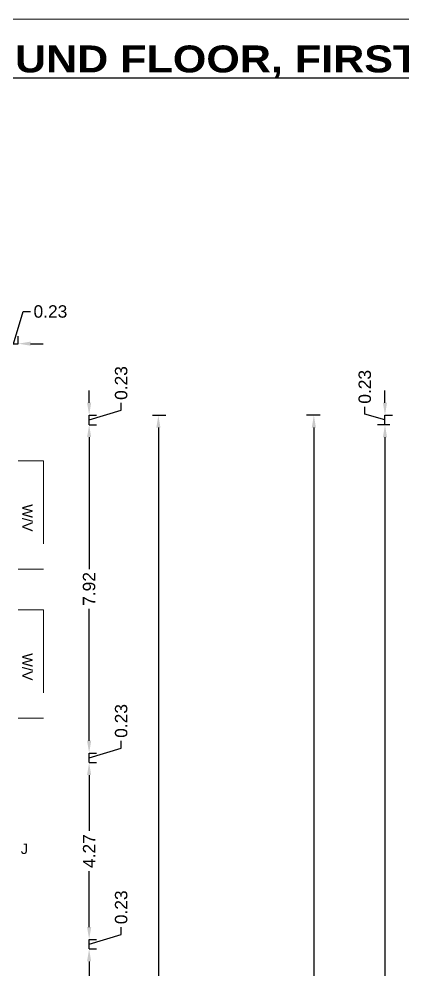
# Model space of a CAD drawing. Header units: metres. Extents: x -278 to 15491, y -352 to 277.
# Drawn here: x 15310.2 to 15319.47, y -271.93 to -248.99 of the extents above; entities that cross this region are included whole.
import ezdxf

# ---------------------------------------------------------------- set-up
doc = ezdxf.new("R2010")
doc.units = ezdxf.units.M
doc.header["$MEASUREMENT"] = 0
doc.linetypes.add('CABLIN', pattern=[0.35, 0.25, -0.1])
doc.layers.add('0 @ 1', color=7, linetype='Continuous')
doc.styles.add('56', font='')
doc.styles.get("Standard").update_dxf_attribs({"font": 'arial.ttf'})
doc.styles.get('56').set_extended_font_data('Arial Black')
doc.dimstyles.new('Annotative', dxfattribs={"dimscale": 0, "dimtxt": 0.3, "dimasz": 0.3, "dimexe": 0.18, "dimexo": 0.0625, "dimgap": 0.09, "dimtad": 0, "dimzin": 0, "dimdsep": 46, "dimtxsty": 'Standard', "dimcen": 0.09, "dimadec": 0, "dimazin": 0, "dimtfac": 1, "dimtofl": 0, "dimtmove": 0, "dimatfit": 3, "dimfxl": 0, "dimtolj": 1, "dimtzin": 0, "dimarcsym": 0})

# ---------------------------------------------------------------- blocks, each defined once
blk = doc.blocks.new('*D109')
at = {"color": 0, "lineweight": -2, "ltscale": 10}
for p, q in [((15310.07, -256.823), (15310.303, -256.048)), ((15310.303, -256.048), (15310.483, -256.048)), ((15309.956, -256.823), (15309.956, -256.643)), ((15310.185, -256.823), (15310.185, -256.643)), ((15309.656, -256.823), (15309.356, -256.823)), ((15309.956, -256.823), (15310.185, -256.823)), ((15310.485, -256.823), (15310.785, -256.823))]:
    blk.add_line(p, q, dxfattribs=at)
at = {"color": 0, "lineweight": 0, "ltscale": 10}
for points in [[(15309.656, -256.773), (15309.656, -256.873), (15309.956, -256.823)], [(15310.485, -256.773), (15310.485, -256.873), (15310.185, -256.823)]]:
    blk.add_solid(points, dxfattribs=at)
at = {"layer": 'Defpoints', "color": 0, "lineweight": 0, "ltscale": 10}
for p in [(15309.956, -256.823), (15310.185, -256.823), (15310.185, -256.823)]:
    blk.add_point(p, dxfattribs=at)
at = {"color": 0, "lineweight": 0, "ltscale": 10, "insert": (15310.962, -256.048), "char_height": 0.3, "attachment_point": 5}
blk.add_mtext('\\A1;0.23', dxfattribs=at)
blk = doc.blocks.new('*D119')
at = {"color": 0, "lineweight": -2, "ltscale": 10}
for p, q in [((15311.896, -271.426), (15312.076, -271.426)), ((15311.896, -271.726), (15311.896, -274.895)), ((15311.896, -279.021), (15311.896, -275.852)), ((15311.896, -279.321), (15312.076, -279.321))]:
    blk.add_line(p, q, dxfattribs=at)
at = {"color": 0, "lineweight": 0, "ltscale": 10}
for points in [[(15311.846, -271.726), (15311.946, -271.726), (15311.896, -271.426)], [(15311.846, -279.021), (15311.946, -279.021), (15311.896, -279.321)]]:
    blk.add_solid(points, dxfattribs=at)
at = {"layer": 'Defpoints', "color": 0, "lineweight": 0, "ltscale": 10}
for p in [(15311.896, -271.426), (15311.896, -271.426), (15311.896, -279.321)]:
    blk.add_point(p, dxfattribs=at)
at = {"color": 0, "lineweight": 0, "ltscale": 10, "insert": (15311.896, -275.373), "char_height": 0.3, "attachment_point": 5, "rotation": 90}
blk.add_mtext('\\A1;7.89', dxfattribs=at)
blk = doc.blocks.new('*D120')
at = {"color": 0, "lineweight": -2, "ltscale": 10}
for p, q in [((15311.896, -270.897), (15311.896, -270.597)), ((15312.67, -271.079), (15312.67, -270.899)), ((15311.896, -271.312), (15312.67, -271.079)), ((15311.896, -271.197), (15312.076, -271.197)), ((15311.896, -271.426), (15311.896, -271.197)), ((15311.896, -271.426), (15312.076, -271.426)), ((15311.896, -271.726), (15311.896, -272.026))]:
    blk.add_line(p, q, dxfattribs=at)
at = {"color": 0, "lineweight": 0, "ltscale": 10}
for points in [[(15311.846, -270.897), (15311.946, -270.897), (15311.896, -271.197)], [(15311.846, -271.726), (15311.946, -271.726), (15311.896, -271.426)]]:
    blk.add_solid(points, dxfattribs=at)
at = {"layer": 'Defpoints', "color": 0, "lineweight": 0, "ltscale": 10}
for p in [(15311.896, -271.197), (15311.896, -271.197), (15311.896, -271.426)]:
    blk.add_point(p, dxfattribs=at)
at = {"color": 0, "lineweight": 0, "ltscale": 10, "insert": (15312.67, -270.42), "char_height": 0.3, "attachment_point": 5, "rotation": 90}
blk.add_mtext('\\A1;0.23', dxfattribs=at)
blk = doc.blocks.new('*D121')
at = {"color": 0, "lineweight": -2, "ltscale": 10}
for p, q in [((15311.896, -266.931), (15312.076, -266.931)), ((15311.896, -267.231), (15311.896, -268.578)), ((15311.896, -270.897), (15311.896, -269.55)), ((15311.896, -271.197), (15312.076, -271.197))]:
    blk.add_line(p, q, dxfattribs=at)
at = {"color": 0, "lineweight": 0, "ltscale": 10}
for points in [[(15311.846, -267.231), (15311.946, -267.231), (15311.896, -266.931)], [(15311.846, -270.897), (15311.946, -270.897), (15311.896, -271.197)]]:
    blk.add_solid(points, dxfattribs=at)
at = {"layer": 'Defpoints', "color": 0, "lineweight": 0, "ltscale": 10}
for p in [(15311.896, -266.931), (15311.896, -266.931), (15311.896, -271.197)]:
    blk.add_point(p, dxfattribs=at)
at = {"color": 0, "lineweight": 0, "ltscale": 10, "insert": (15311.896, -269.064), "char_height": 0.3, "attachment_point": 5, "rotation": 90}
blk.add_mtext('\\A1;4.27', dxfattribs=at)
blk = doc.blocks.new('*D122')
at = {"color": 0, "lineweight": -2, "ltscale": 10}
for p, q in [((15311.896, -266.402), (15311.896, -266.102)), ((15312.67, -266.584), (15312.67, -266.404)), ((15311.896, -266.816), (15312.67, -266.584)), ((15311.896, -266.702), (15312.076, -266.702)), ((15311.896, -266.931), (15311.896, -266.702)), ((15311.896, -266.931), (15312.076, -266.931)), ((15311.896, -267.231), (15311.896, -267.531))]:
    blk.add_line(p, q, dxfattribs=at)
at = {"color": 0, "lineweight": 0, "ltscale": 10}
for points in [[(15311.846, -266.402), (15311.946, -266.402), (15311.896, -266.702)], [(15311.846, -267.231), (15311.946, -267.231), (15311.896, -266.931)]]:
    blk.add_solid(points, dxfattribs=at)
at = {"layer": 'Defpoints', "color": 0, "lineweight": 0, "ltscale": 10}
for p in [(15311.896, -266.702), (15311.896, -266.702), (15311.896, -266.931)]:
    blk.add_point(p, dxfattribs=at)
at = {"color": 0, "lineweight": 0, "ltscale": 10, "insert": (15312.67, -265.924), "char_height": 0.3, "attachment_point": 5, "rotation": 90}
blk.add_mtext('\\A1;0.23', dxfattribs=at)
blk = doc.blocks.new('*D123')
at = {"color": 0, "lineweight": -2, "ltscale": 10}
for p, q in [((15311.896, -258.778), (15312.076, -258.778)), ((15311.896, -259.078), (15311.896, -262.263)), ((15311.896, -266.402), (15311.896, -263.217)), ((15311.896, -266.702), (15312.076, -266.702))]:
    blk.add_line(p, q, dxfattribs=at)
at = {"color": 0, "lineweight": 0, "ltscale": 10}
for points in [[(15311.846, -259.078), (15311.946, -259.078), (15311.896, -258.778)], [(15311.846, -266.402), (15311.946, -266.402), (15311.896, -266.702)]]:
    blk.add_solid(points, dxfattribs=at)
at = {"layer": 'Defpoints', "color": 0, "lineweight": 0, "ltscale": 10}
for p in [(15311.896, -258.778), (15311.896, -258.778), (15311.896, -266.702)]:
    blk.add_point(p, dxfattribs=at)
at = {"color": 0, "lineweight": 0, "ltscale": 10, "insert": (15311.896, -262.74), "char_height": 0.3, "attachment_point": 5, "rotation": 90}
blk.add_mtext('\\A1;7.92', dxfattribs=at)
blk = doc.blocks.new('*D124')
at = {"color": 0, "lineweight": -2, "ltscale": 10}
for p, q in [((15311.896, -258.249), (15311.896, -257.949)), ((15312.67, -258.431), (15312.67, -258.251)), ((15311.896, -258.664), (15312.67, -258.431)), ((15311.896, -258.549), (15312.076, -258.549)), ((15311.896, -258.778), (15311.896, -258.549)), ((15311.896, -258.778), (15312.076, -258.778)), ((15311.896, -259.078), (15311.896, -259.378))]:
    blk.add_line(p, q, dxfattribs=at)
at = {"color": 0, "lineweight": 0, "ltscale": 10}
for points in [[(15311.846, -258.249), (15311.946, -258.249), (15311.896, -258.549)], [(15311.846, -259.078), (15311.946, -259.078), (15311.896, -258.778)]]:
    blk.add_solid(points, dxfattribs=at)
at = {"layer": 'Defpoints', "color": 0, "lineweight": 0, "ltscale": 10}
for p in [(15311.896, -258.549), (15311.896, -258.549), (15311.896, -258.778)]:
    blk.add_point(p, dxfattribs=at)
at = {"color": 0, "lineweight": 0, "ltscale": 10, "insert": (15312.67, -257.772), "char_height": 0.3, "attachment_point": 5, "rotation": 90}
blk.add_mtext('\\A1;0.23', dxfattribs=at)
blk = doc.blocks.new('*D125')
at = {"color": 0, "lineweight": -2, "ltscale": 10}
for p, q in [((15313.424, -258.549), (15313.747, -258.549)), ((15313.567, -258.849), (15313.567, -272.965)), ((15313.567, -288.269), (15313.567, -274.154)), ((15313.424, -288.569), (15313.747, -288.569))]:
    blk.add_line(p, q, dxfattribs=at)
at = {"color": 0, "lineweight": 0, "ltscale": 10}
for points in [[(15313.517, -258.849), (15313.617, -258.849), (15313.567, -258.549)], [(15313.517, -288.269), (15313.617, -288.269), (15313.567, -288.569)]]:
    blk.add_solid(points, dxfattribs=at)
at = {"layer": 'Defpoints', "color": 0, "lineweight": 0, "ltscale": 10}
for p in [(15313.362, -258.549), (15313.567, -258.549), (15313.362, -288.569)]:
    blk.add_point(p, dxfattribs=at)
at = {"color": 0, "lineweight": 0, "ltscale": 10, "insert": (15313.567, -273.559), "char_height": 0.3, "attachment_point": 5, "rotation": 90}
blk.add_mtext('\\A1;30.02', dxfattribs=at)
blk = doc.blocks.new('*D193')
at = {"color": 0, "lineweight": -2, "ltscale": 10}
for p, q in [((15319.15, -258.779), (15318.855, -258.779)), ((15319.035, -259.079), (15319.035, -272.961)), ((15319.035, -288.039), (15319.035, -274.158)), ((15319.15, -288.339), (15318.855, -288.339))]:
    blk.add_line(p, q, dxfattribs=at)
at = {"color": 0, "lineweight": 0, "ltscale": 10}
for points in [[(15318.985, -259.079), (15319.085, -259.079), (15319.035, -258.779)], [(15318.985, -288.039), (15319.085, -288.039), (15319.035, -288.339)]]:
    blk.add_solid(points, dxfattribs=at)
at = {"layer": 'Defpoints', "color": 0, "lineweight": 0, "ltscale": 10}
for p in [(15319.035, -258.779), (15319.213, -258.779), (15319.213, -288.339)]:
    blk.add_point(p, dxfattribs=at)
at = {"color": 0, "lineweight": 0, "ltscale": 10, "insert": (15319.035, -273.559), "char_height": 0.3, "attachment_point": 5, "rotation": 90}
blk.add_mtext('\\A1;29.56', dxfattribs=at)
blk = doc.blocks.new('*D194')
at = {"color": 0, "lineweight": -2, "ltscale": 10}
for p, q in [((15319.035, -258.249), (15319.035, -257.949)), ((15318.549, -258.524), (15318.549, -258.344)), ((15319.035, -258.664), (15318.549, -258.524)), ((15319.035, -258.549), (15319.215, -258.549)), ((15319.035, -258.779), (15319.035, -258.549)), ((15319.15, -258.779), (15318.855, -258.779)), ((15319.035, -259.079), (15319.035, -259.379))]:
    blk.add_line(p, q, dxfattribs=at)
at = {"color": 0, "lineweight": 0, "ltscale": 10}
for points in [[(15318.985, -258.249), (15319.085, -258.249), (15319.035, -258.549)], [(15318.985, -259.079), (15319.085, -259.079), (15319.035, -258.779)]]:
    blk.add_solid(points, dxfattribs=at)
at = {"layer": 'Defpoints', "color": 0, "lineweight": 0, "ltscale": 10}
for p in [(15319.035, -258.549), (15319.035, -258.549), (15319.213, -258.779)]:
    blk.add_point(p, dxfattribs=at)
at = {"color": 0, "lineweight": 0, "ltscale": 10, "insert": (15318.549, -257.864), "char_height": 0.3, "attachment_point": 5, "rotation": 90}
blk.add_mtext('\\A1;0.23', dxfattribs=at)
blk = doc.blocks.new('*D196')
at = {"color": 0, "lineweight": -2, "ltscale": 10}
for p, q in [((15317.475, -258.549), (15317.139, -258.549)), ((15317.319, -258.849), (15317.319, -272.965)), ((15317.319, -288.269), (15317.319, -274.154)), ((15317.475, -288.569), (15317.139, -288.569))]:
    blk.add_line(p, q, dxfattribs=at)
at = {"color": 0, "lineweight": 0, "ltscale": 10}
for points in [[(15317.269, -258.849), (15317.369, -258.849), (15317.319, -258.549)], [(15317.269, -288.269), (15317.369, -288.269), (15317.319, -288.569)]]:
    blk.add_solid(points, dxfattribs=at)
at = {"layer": 'Defpoints', "color": 0, "lineweight": 0, "ltscale": 10}
for p in [(15317.319, -258.549), (15317.537, -258.549), (15317.537, -288.569)]:
    blk.add_point(p, dxfattribs=at)
at = {"color": 0, "lineweight": 0, "ltscale": 10, "insert": (15317.319, -273.559), "char_height": 0.3, "attachment_point": 5, "rotation": 90}
blk.add_mtext('\\A1;30.02', dxfattribs=at)

msp = doc.modelspace()

# ---------------------------------------------------------------- linework, layer by layer
at = {"linetype": 'CABLIN', "lineweight": 0, "ltscale": 8}
for p, q in [((15310.185, -259.651), (15310.795, -259.651)), ((15310.795, -259.651), (15310.795, -262.261)), ((15310.795, -262.261), (15310.185, -262.261)), ((15310.185, -263.246), (15310.795, -263.246)), ((15310.795, -263.246), (15310.795, -265.855)), ((15310.795, -265.855), (15310.185, -265.855))]:
    msp.add_line(p, q, dxfattribs=at)
at = {"lineweight": 0, "ltscale": 10}
msp.add_lwpolyline([(15262.322, -248.991), (15382.947, -248.991), (15382.947, -334.031), (15262.322, -334.031)], close=True, dxfattribs=at)

# ---------------------------------------------------------------- texts
at = {"style": '56'}
msp.add_text('%%U PLAN SHOWING THE PROPOSED CONSTRUCTION OF A GROUND FLOOR, FIRST FLOOR AND SECOND FLOOR  OF A SCHOOL BUILDING ', height=0.65, dxfattribs=at).set_placement((15278.985, -250.279))
at = {"lineweight": 0}
for p in [(15310.282, -260.696), (15310.282, -264.29)]:
    msp.add_text('W/V', height=0.25, rotation=270, dxfattribs=at).set_placement(p)
msp.add_text('J', height=0.25, dxfattribs=at).set_placement((15310.246, -269.134))

# ---------------------------------------------------------------- dimensions: what is measured, and where the dimension line sits
at = {"layer": '0 @ 1', "lineweight": 0, "ltscale": 10}
for base, p1, p2, angle, picture, middle in [((15310.185, -256.823), (15309.956, -256.823), (15310.185, -256.823), 180, '*D109', (15310.573, -256.048)), ((15311.896, -258.549), (15311.896, -258.778), (15311.896, -258.549), 270, '*D124', (15312.67, -258.161)), ((15311.896, -258.778), (15311.896, -266.702), (15311.896, -258.778), 270, '*D123', (15311.896, -262.74)), ((15311.896, -266.702), (15311.896, -266.931), (15311.896, -266.702), 270, '*D122', (15312.67, -266.314)), ((15311.896, -266.931), (15311.896, -271.197), (15311.896, -266.931), 270, '*D121', (15311.896, -269.064)), ((15311.896, -271.197), (15311.896, -271.426), (15311.896, -271.197), 270, '*D120', (15312.67, -270.809)), ((15311.8957, -271.426), (15311.8957, -279.3208), (15311.8957, -271.426), 270, '*D119', (15311.8957, -275.3734))]:
    dim = msp.add_linear_dim(base=base, p1=p1, p2=p2, angle=angle, dimstyle='Annotative', override={"dimscale": 1, "dimtix": 0, "dimtofl": 0, "dimtmove": 1, "dimatfit": 3, "dimfxl": 7.5, "dimfxlon": 1, "dimarcsym": 1}, dxfattribs=at)
    dim.commit()
    dim.dimension.update_dxf_attribs({"geometry": picture, "text_midpoint": middle})
dim = msp.add_linear_dim(base=(15319.035, -258.549), p1=(15319.213, -258.779), p2=(15319.035, -258.549), angle=270, dimstyle='Annotative', override={"dimscale": 1, "dimtix": 0, "dimtofl": 0, "dimtmove": 1, "dimatfit": 3, "dimfxl": 7.5, "dimfxlon": 1, "dimarcsym": 1}, dxfattribs=at)
dim.commit()
dim.dimension.update_dxf_attribs({"geometry": '*D194', "text_midpoint": (15318.549, -258.254), "dimtype": 128})
for p1, p2, distance, picture, middle in [((15313.362, -288.569), (15313.362, -258.549), -0.205, '*D125', (15313.567, -273.559)), ((15317.537, -288.569), (15317.537, -258.549), 0.219, '*D196', (15317.319, -273.559)), ((15319.213, -288.339), (15319.213, -258.779), 0.178, '*D193', (15319.035, -273.559))]:
    dim = msp.add_aligned_dim(p1=p1, p2=p2, distance=distance, dimstyle='Annotative', override={"dimscale": 1, "dimtix": 0, "dimtofl": 0, "dimtmove": 0, "dimatfit": 3, "dimfxl": 7.5, "dimfxlon": 1, "dimarcsym": 1}, dxfattribs=at)
    dim.commit()
    dim.dimension.update_dxf_attribs({"geometry": picture, "text_midpoint": middle})

doc.saveas('drawing.dxf')
